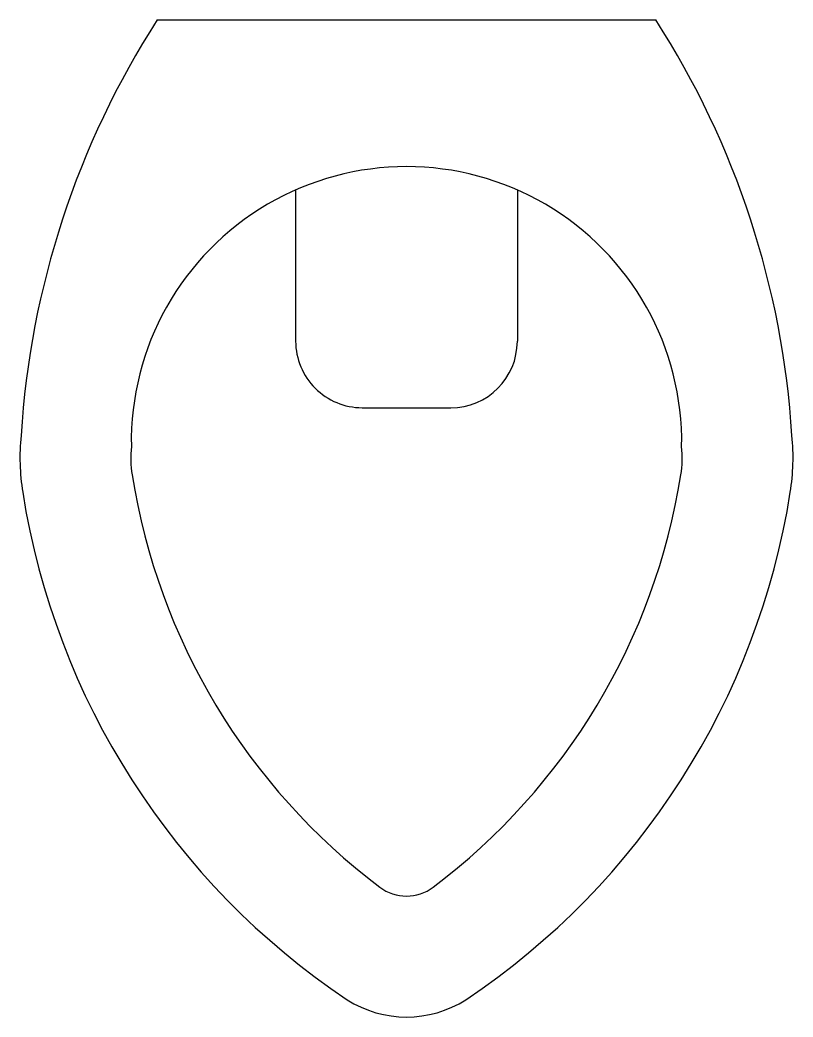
# Model space of a CAD drawing. Extents: x -0.174 to 0.174, y -0.45 to 0.
import ezdxf

# ---------------------------------------------------------------- set-up
doc = ezdxf.new("R2010")
doc.units = 0
doc.layers.add('SN', color=7, linetype='CONTINUOUS')

msp = doc.modelspace()

# ---------------------------------------------------------------- linework, layer by layer
at = {"layer": 'SN', "color": 0}
for p, q in [((-0.1125000000000007, 0), (0.1124999999999972, 0)), ((-0.05000000000003979, -0.07672235478018052), (-0.05000000000005045, -0.1450000000000102)), ((0.04999999999995453, -0.07672235478018052), (0.04999999999996163, -0.144999999999996)), ((-0.02000000000004576, -0.1750000000000114), (0.01999999999996405, -0.1749999999999972))]:
    msp.add_line(p, q, dxfattribs=at)
for centre, radius, start, end in [((0.2181495960395381, -0.2120385103996938), 0.3927970026026564, 147.3288160075149, 176.4334235893425), ((-0.2181495960395203, -0.2120385103996867), 0.3927970026026317, 3.566576410659856, 32.67118399248618), ((-7.105427357601002e-15, -0.1903632417176269), 0.1241541428396261, 358.97919144705, 181.0208085529598), ((-0.02000000000004931, -0.1450000000000102), 0.03, 179.9999999999948, 270.0000000000081), ((0.01999999999996049, -0.144999999999996), 0.03, 270.0000000000068, 5.203387458874314e-12), ((-0.074382244447591, -0.1975469532241121), 0.1, 174.2932602280804, 188.9799358891367), ((0.0743822444475839, -0.1975469532240979), 0.1, 351.0200641108673, 5.706739771923852), ((-0.074382244447591, -0.1975469532241121), 0.05, 174.2932602280804, 188.9799358891367), ((0.0743822444475839, -0.1975469532240979), 0.05, 351.0200641108673, 5.706739771923852), ((0.1622056381826411, -0.1601600369503586), 0.2895237101330789, 188.9799358891367, 232.9994089883587), ((-0.1622056381826447, -0.1601600369503586), 0.2895237101330767, 307.0005910116407, 351.0200641108669), ((0.1622056381826411, -0.1601600369503586), 0.3395237101330789, 188.9799358891367, 236.1681009655425), ((-0.1622056381826447, -0.1601600369503586), 0.3395237101330766, 303.8318990344575, 351.0200641108669), ((-3.552713678800501e-15, -0.3754095695065516), 0.02, 232.999408988364, 307.0005910116361), ((-3.552713678800501e-15, -0.3999999999994586), 0.05, 237.5516397460803, 302.4483602539197)]:
    msp.add_arc(centre, radius, start, end, dxfattribs=at)

doc.saveas('drawing.dxf')
